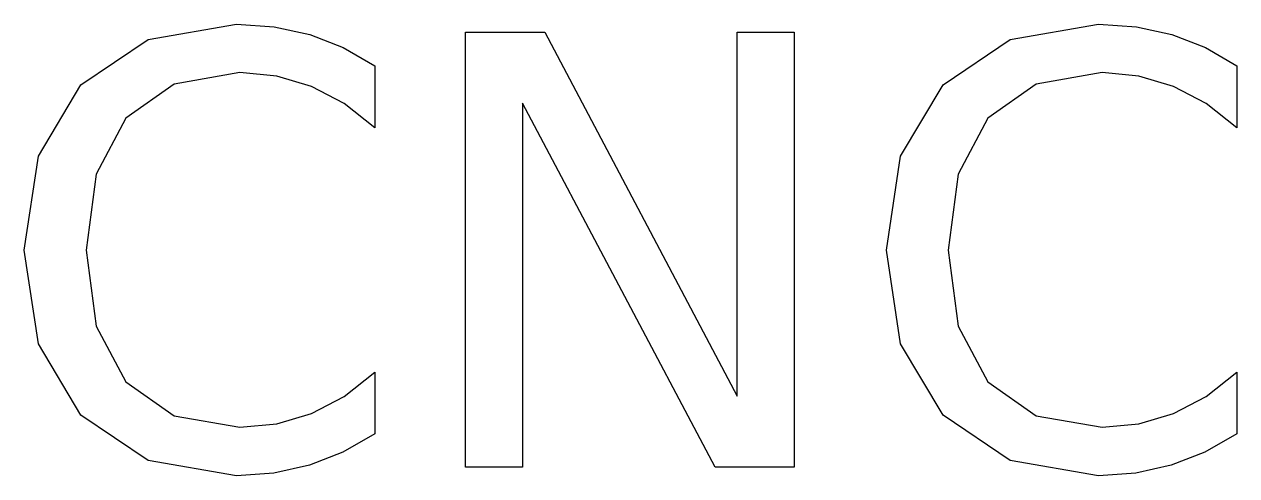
# Model space of a CAD drawing. Header units: metres. Extents: x 4 to 146, y -1 to 52.
import ezdxf

# ---------------------------------------------------------------- set-up
doc = ezdxf.new("R2010")
doc.units = ezdxf.units.M

msp = doc.modelspace()

# ---------------------------------------------------------------- linework, layer by layer
at = {"layer": 'TEXTO', "color": 1}
for points in [[(44.98, 46.98), (44.98, 39.73), (41.38, 42.56), (37.56, 44.56), (33.5, 45.76), (29.19, 46.17), (21.48, 44.83), (15.82, 40.83), (12.34, 34.31), (11.18, 25.4), (12.34, 16.52), (15.82, 10.01), (21.48, 6), (29.19, 4.67), (33.5, 5.07), (37.56, 6.27), (41.38, 8.29), (44.98, 11.12), (44.98, 3.92), (41.26, 1.77), (37.32, 0.23), (33.16, -0.69), (28.78, -0.99), (18.45, 0.77), (10.56, 6.08), (5.58, 14.45), (3.92, 25.4), (5.58, 36.38), (10.56, 44.75), (18.45, 50.06), (28.78, 51.83), (33.21, 51.53), (37.38, 50.62), (41.3, 49.1), (44.98, 46.98)], [(145.97, 46.98), (145.97, 39.73), (142.38, 42.56), (138.55, 44.56), (134.49, 45.76), (130.19, 46.17), (122.48, 44.83), (116.82, 40.83), (113.34, 34.31), (112.18, 25.4), (113.34, 16.52), (116.82, 10.01), (122.48, 6), (130.19, 4.67), (134.49, 5.07), (138.55, 6.27), (142.38, 8.29), (145.97, 11.12), (145.97, 3.92), (142.25, 1.77), (138.31, 0.23), (134.16, -0.69), (129.78, -0.99), (119.44, 0.77), (111.56, 6.08), (106.58, 14.45), (104.92, 25.4), (106.58, 36.38), (111.56, 44.75), (119.44, 50.06), (129.78, 51.83), (134.21, 51.53), (138.38, 50.62), (142.3, 49.1), (145.97, 46.98)], [(55.61, 50.91), (64.89, 50.91), (87.46, 8.33), (87.46, 50.91), (94.14, 50.91), (94.14, 0), (84.87, 0), (62.3, 42.59), (62.3, 0), (55.61, 0), (55.61, 50.91)]]:
    msp.add_lwpolyline(points, dxfattribs=at)

doc.saveas('drawing.dxf')
